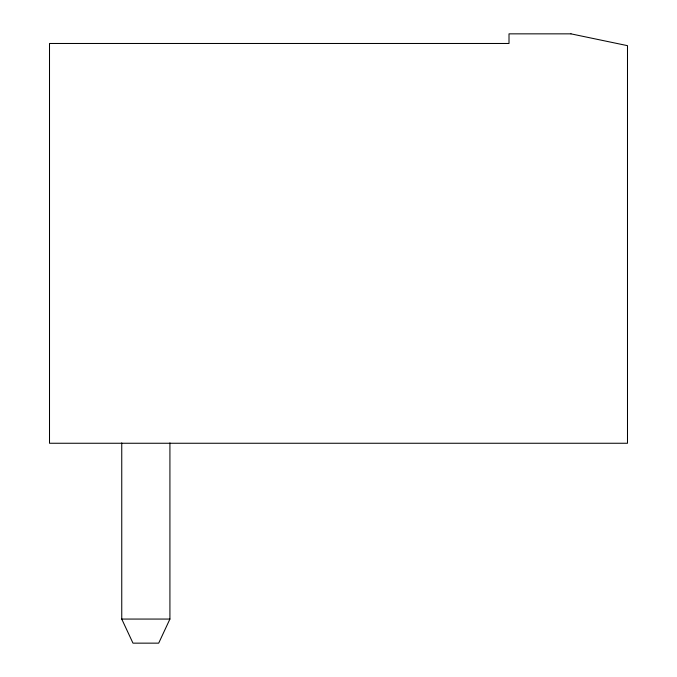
<?xml version="1.0" encoding="UTF-8"?>
<svg xmlns="http://www.w3.org/2000/svg" width="677" height="677" viewBox="0 0 677 677"><rect width="100%" height="100%" fill="white"/><g stroke="black" fill="none" stroke-linecap="round" stroke-linejoin="round"><path stroke-width="1.02" d="M169.919 442.919L169.919 619.066L158.689 643.15L132.98 643.15L121.75 619.066L121.75 442.919M121.75 619.066L169.919 619.066M570.982 33.85L509.011 33.85L509.011 43.48L49.506 43.48L49.506 443.257L627.494 443.257L627.494 45.655L570.982 33.85"/></g></svg>
